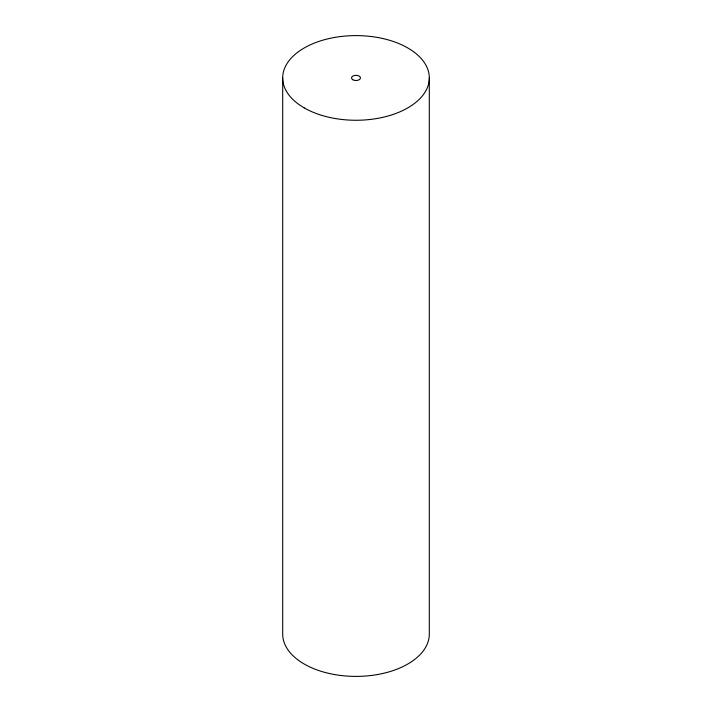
<?xml version="1.0" encoding="UTF-8"?>
<svg xmlns="http://www.w3.org/2000/svg" width="712" height="712" viewBox="0 0 712 712"><rect width="100%" height="100%" fill="white"/><g stroke="black" fill="none" stroke-linecap="round" stroke-linejoin="round"><path stroke-width="1.07" d="M429.309 77.928L429.309 634.072A73.309 42.328 0 0 1 356 676.4A73.309 42.328 0 0 1 282.691 634.072L282.691 77.928M304.158 107.859A73.309 42.328 0 0 0 426.817 88.884A73.309 42.328 0 0 0 337.025 37.042A73.309 42.328 0 0 0 304.158 107.859M352.832 79.762A4.486 2.59 0 0 0 360.334 78.596A4.486 2.59 0 0 0 354.843 75.427A4.486 2.59 0 0 0 352.832 79.762"/></g></svg>
